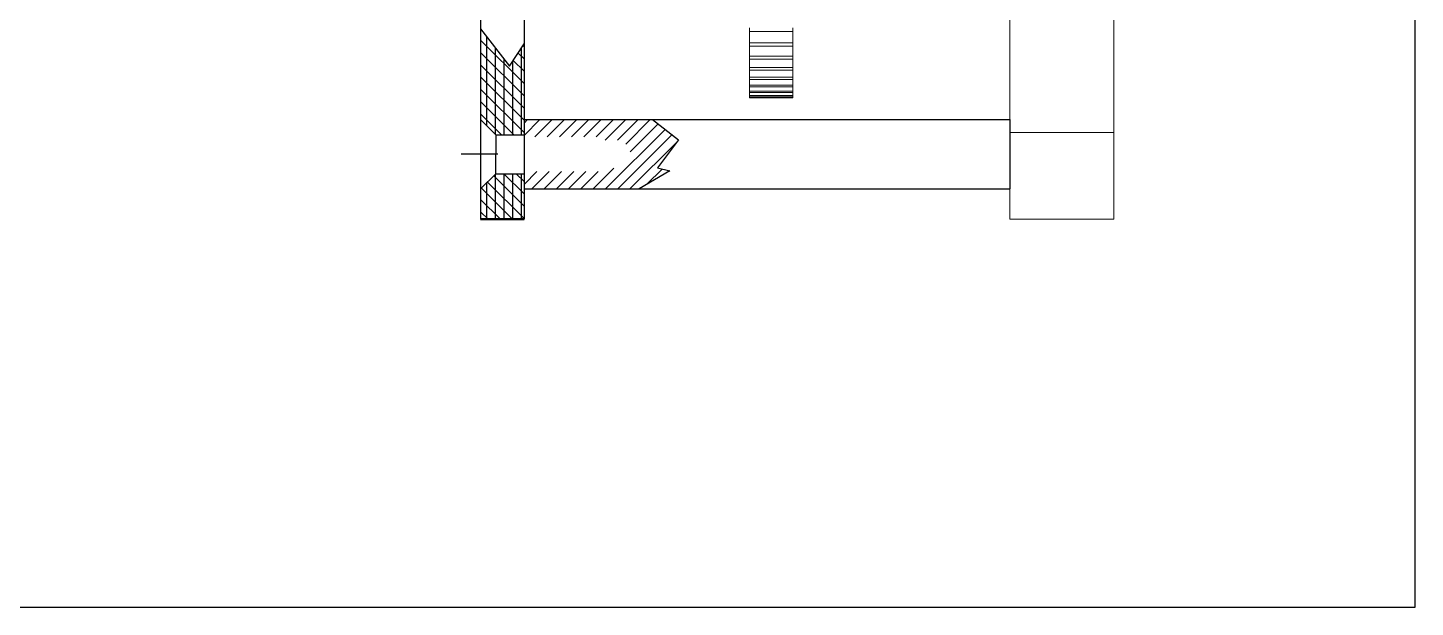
# Model space of a CAD drawing. Header units: millimetres. Extents: x 278858 to 279223, y 218711 to 219074.
# Drawn here: x 279062.9 to 279222.9, y 218711.1 to 218777.9 of the extents above; entities that cross this region are included whole.
import ezdxf

# ---------------------------------------------------------------- set-up
doc = ezdxf.new("R2010")
doc.units = ezdxf.units.MM
doc.header["$LTSCALE"] = 2
doc.linetypes.add('CENTER', pattern=[50.8, 31.75, -6.35, 6.35, -6.35])
for name, color, linetype, lineweight in [('AM_4', 3, 'Continuous', 25), ('AM_8', 1, 'Continuous', 25), ('AM_9', 251, 'Continuous', 15), ('asse1', 1, 'CENTER', 25), ('Visibile (ANSI)', 7, 'Continuous', 50)]:
    doc.layers.add(name, color=color, linetype=linetype, lineweight=lineweight)

msp = doc.modelspace()

# ---------------------------------------------------------------- hatches: boundary and pattern name
at = {"layer": 'AM_8'}
h = msp.add_hatch(dxfattribs=at)
h.set_pattern_fill('_USER', color=256, angle=135, style=0, pattern_type=0)
h.set_pattern_definition([(135, (-53743.1518, -3872.5628), (-0.7071067812, -0.7071067812), [])])
h.paths.add_polyline_path([(279120.13, 218776.07), (279118.46, 218773.5), (279115.13, 218777.78), (279115.13, 218767.33), (279116.88, 218765.58), (279120.13, 218765.58)])
h.paths.add_polyline_path([(279120.13, 218761.08), (279116.88, 218761.08), (279115.13, 218759.33), (279115.13, 218755.83), (279120.13, 218755.83)])
h.paths.add_polyline_path([(279120.13, 219032.83), (279115.13, 219032.83), (279115.13, 219029.33), (279116.88, 219027.58), (279120.13, 219027.58)])
h.paths.add_polyline_path([(279115.13, 219010.88), (279118.46, 219015.15), (279120.13, 219012.59), (279120.13, 219023.08), (279116.88, 219023.08), (279115.13, 219021.33)])
h = msp.add_hatch(dxfattribs=at)
h.set_pattern_fill('_USER', color=256, angle=90, style=0, pattern_type=0)
h.set_pattern_definition([(90, (-53743.1518, -3872.5628), (-1, 6e-17), [])])
h.paths.add_polyline_path([(279120.13, 218776.07), (279118.46, 218773.5), (279115.13, 218777.78), (279115.13, 218767.33), (279116.88, 218765.58), (279120.13, 218765.58)])
h.paths.add_polyline_path([(279115.13, 218759.33), (279115.13, 218755.83), (279120.13, 218755.83), (279120.13, 218761.08), (279116.88, 218761.08)])
h = msp.add_hatch(dxfattribs=at)
h.set_pattern_fill('_USER', color=256, angle=45, style=0, pattern_type=0)
h.set_pattern_definition([(45, (-53743.1518, -3872.5628), (-0.7071067812, 0.7071067812), [])])
h.paths.add_polyline_path([(279131.6, 218764.95), (279132.54, 218763.33), (279131.6, 218761.71), (279129.5, 218761.71), (279128.8, 218761.33), (279120.19, 218761.33), (279120.13, 218761.23), (279120.13, 218759.33), (279133.39, 218759.33), (279136.94, 218761.43), (279135.51, 218761.75), (279137.94, 218764.98), (279134.95, 218767.33), (279132.64, 218767.33), (279120.13, 218767.33), (279120.13, 218765.43), (279120.19, 218765.33), (279128.8, 218765.33), (279129.5, 218764.95)])

# ---------------------------------------------------------------- linework, layer by layer
for p, q in [((279115.13, 219032.83), (279115.13, 218755.83)), ((279120.13, 219032.83), (279120.13, 218755.83)), ((279115.13, 218767.33), (279116.88, 218765.58)), ((279120.13, 218767.33), (279176.13, 218767.33)), ((279132.64, 218767.33), (279134.95, 218767.33)), ((279176.13, 218767.33), (279176.13, 218759.33)), ((279116.88, 218765.58), (279120.13, 218765.58)), ((279116.88, 218765.58), (279116.88, 218763.33)), ((279116.88, 218761.08), (279116.88, 218763.33)), ((279115.13, 218759.33), (279116.88, 218761.08)), ((279116.88, 218761.08), (279120.13, 218761.08)), ((279120.13, 218759.33), (279176.13, 218759.33))]:
    msp.add_line(p, q)
msp.add_lwpolyline([(279222.87, 219074.48), (278858.1, 219074.48), (278858.1, 218711.1), (279222.87, 218711.1)], close=True)
at = {"layer": 'AM_4'}
for p, q in [((279115.13, 218777.78), (279118.46, 218773.5)), ((279118.46, 218773.5), (279120.13, 218776.07)), ((279134.95, 218767.33), (279137.94, 218764.98)), ((279137.94, 218764.98), (279135.51, 218761.75)), ((279136.94, 218761.43), (279133.39, 218759.33)), ((279135.51, 218761.75), (279136.94, 218761.43))]:
    msp.add_line(p, q, dxfattribs=at)
at = {"layer": 'AM_9'}
for p, q in [((279176.13, 219022.83), (279176.13, 218765.83)), ((279188.13, 219022.83), (279188.13, 218765.83)), ((279146.13, 218777.92), (279146.13, 218777.47)), ((279146.13, 218777.42), (279146.13, 218777.47)), ((279146.13, 218777.47), (279146.13, 218777.47)), ((279146.13, 218777.47), (279151.13, 218777.47)), ((279146.13, 218777.37), (279146.13, 218777.42)), ((279146.13, 218777.32), (279146.13, 218777.37)), ((279146.13, 218777.27), (279146.13, 218777.32)), ((279146.13, 218777.22), (279146.13, 218777.27)), ((279146.13, 218777.16), (279146.13, 218777.22)), ((279146.13, 218777.11), (279146.13, 218777.16)), ((279146.13, 218777.06), (279146.13, 218777.11)), ((279151.13, 218777.47), (279151.13, 218777.92)), ((279151.13, 218777.47), (279151.13, 218777.42)), ((279151.13, 218777.47), (279151.13, 218777.47)), ((279151.13, 218777.42), (279151.13, 218777.37)), ((279151.13, 218777.37), (279151.13, 218777.32)), ((279151.13, 218777.32), (279151.13, 218777.27)), ((279151.13, 218777.27), (279151.13, 218777.22)), ((279151.13, 218777.22), (279151.13, 218777.16)), ((279151.13, 218777.16), (279151.13, 218777.11)), ((279151.13, 218777.11), (279151.13, 218777.06)), ((279146.13, 218777), (279146.13, 218777.06)), ((279146.13, 218776.95), (279146.13, 218777)), ((279146.13, 218776.89), (279146.13, 218776.95)), ((279146.13, 218776.84), (279146.13, 218776.89)), ((279146.13, 218776.78), (279146.13, 218776.84)), ((279146.13, 218776.73), (279146.13, 218776.78)), ((279146.13, 218776.67), (279146.13, 218776.73)), ((279146.13, 218776.61), (279146.13, 218776.67)), ((279146.13, 218776.55), (279146.13, 218776.61)), ((279146.13, 218776.49), (279146.13, 218776.55)), ((279146.13, 218776.44), (279146.13, 218776.49)), ((279146.13, 218776.38), (279146.13, 218776.44)), ((279146.13, 218776.32), (279146.13, 218776.38)), ((279146.13, 218776.25), (279146.13, 218776.32)), ((279146.13, 218776.19), (279146.13, 218776.25)), ((279146.13, 218776.19), (279146.13, 218775.79)), ((279146.13, 218776.19), (279151.13, 218776.19)), ((279146.13, 218775.74), (279146.13, 218775.79)), ((279146.13, 218775.79), (279151.13, 218775.79)), ((279146.13, 218775.69), (279146.13, 218775.74)), ((279146.13, 218775.64), (279146.13, 218775.69)), ((279146.13, 218775.59), (279146.13, 218775.64)), ((279146.13, 218775.53), (279146.13, 218775.59)), ((279146.13, 218775.48), (279146.13, 218775.53)), ((279146.13, 218775.42), (279146.13, 218775.48)), ((279151.13, 218777.06), (279151.13, 218777)), ((279151.13, 218777), (279151.13, 218776.95)), ((279151.13, 218776.95), (279151.13, 218776.89)), ((279151.13, 218776.89), (279151.13, 218776.84)), ((279151.13, 218776.84), (279151.13, 218776.78)), ((279151.13, 218776.78), (279151.13, 218776.73)), ((279151.13, 218776.73), (279151.13, 218776.67)), ((279151.13, 218776.67), (279151.13, 218776.61)), ((279151.13, 218776.61), (279151.13, 218776.55)), ((279151.13, 218776.55), (279151.13, 218776.49)), ((279151.13, 218776.49), (279151.13, 218776.44)), ((279151.13, 218776.44), (279151.13, 218776.38)), ((279151.13, 218776.38), (279151.13, 218776.32)), ((279151.13, 218776.32), (279151.13, 218776.25)), ((279151.13, 218776.25), (279151.13, 218776.19)), ((279151.13, 218775.79), (279151.13, 218776.19)), ((279151.13, 218775.79), (279151.13, 218775.74)), ((279151.13, 218775.74), (279151.13, 218775.69)), ((279151.13, 218775.69), (279151.13, 218775.64)), ((279151.13, 218775.64), (279151.13, 218775.59)), ((279151.13, 218775.59), (279151.13, 218775.53)), ((279151.13, 218775.53), (279151.13, 218775.48)), ((279151.13, 218775.48), (279151.13, 218775.42)), ((279146.13, 218775.37), (279146.13, 218775.42)), ((279146.13, 218775.31), (279146.13, 218775.37)), ((279146.13, 218775.25), (279146.13, 218775.31)), ((279146.13, 218775.2), (279146.13, 218775.25)), ((279146.13, 218775.14), (279146.13, 218775.2)), ((279146.13, 218775.08), (279146.13, 218775.14)), ((279146.13, 218775.02), (279146.13, 218775.08)), ((279146.13, 218774.96), (279146.13, 218775.02)), ((279146.13, 218774.9), (279146.13, 218774.96)), ((279146.13, 218774.84), (279146.13, 218774.9)), ((279146.13, 218774.78), (279146.13, 218774.84)), ((279146.13, 218774.72), (279146.13, 218774.78)), ((279146.13, 218774.66), (279146.13, 218774.72)), ((279146.13, 218774.66), (279146.13, 218774.31)), ((279146.13, 218774.66), (279151.13, 218774.66)), ((279146.13, 218774.26), (279146.13, 218774.31)), ((279146.13, 218774.31), (279151.13, 218774.31)), ((279146.13, 218774.2), (279146.13, 218774.26)), ((279146.13, 218774.15), (279146.13, 218774.2)), ((279146.13, 218774.09), (279146.13, 218774.15)), ((279146.13, 218774.04), (279146.13, 218774.09)), ((279146.13, 218773.98), (279146.13, 218774.04)), ((279146.13, 218773.92), (279146.13, 218773.98)), ((279146.13, 218773.87), (279146.13, 218773.92)), ((279151.13, 218775.42), (279151.13, 218775.37)), ((279151.13, 218775.37), (279151.13, 218775.31)), ((279151.13, 218775.31), (279151.13, 218775.25)), ((279151.13, 218775.25), (279151.13, 218775.2)), ((279151.13, 218775.2), (279151.13, 218775.14)), ((279151.13, 218775.14), (279151.13, 218775.08)), ((279151.13, 218775.08), (279151.13, 218775.02)), ((279151.13, 218775.02), (279151.13, 218774.96)), ((279151.13, 218774.96), (279151.13, 218774.9)), ((279151.13, 218774.9), (279151.13, 218774.84)), ((279151.13, 218774.84), (279151.13, 218774.78)), ((279151.13, 218774.78), (279151.13, 218774.72)), ((279151.13, 218774.72), (279151.13, 218774.66)), ((279151.13, 218774.31), (279151.13, 218774.66)), ((279151.13, 218774.31), (279151.13, 218774.26)), ((279151.13, 218774.26), (279151.13, 218774.2)), ((279151.13, 218774.2), (279151.13, 218774.15)), ((279151.13, 218774.15), (279151.13, 218774.09)), ((279151.13, 218774.09), (279151.13, 218774.04)), ((279151.13, 218774.04), (279151.13, 218773.98)), ((279151.13, 218773.98), (279151.13, 218773.92)), ((279151.13, 218773.92), (279151.13, 218773.87)), ((279146.13, 218773.81), (279146.13, 218773.87)), ((279146.13, 218773.75), (279146.13, 218773.81)), ((279146.13, 218773.69), (279146.13, 218773.75)), ((279146.13, 218773.63), (279146.13, 218773.69)), ((279146.13, 218773.57), (279146.13, 218773.63)), ((279146.13, 218773.51), (279146.13, 218773.57)), ((279146.13, 218773.45), (279146.13, 218773.51)), ((279146.13, 218773.39), (279146.13, 218773.45)), ((279146.13, 218773.33), (279146.13, 218773.39)), ((279146.13, 218773.33), (279146.13, 218773.03)), ((279146.13, 218773.33), (279151.13, 218773.33)), ((279146.13, 218773.02), (279146.13, 218773.03)), ((279146.13, 218773.03), (279151.13, 218773.03)), ((279146.13, 218772.97), (279146.13, 218773.02)), ((279146.13, 218772.91), (279146.13, 218772.97)), ((279146.13, 218772.86), (279146.13, 218772.91)), ((279146.13, 218772.8), (279146.13, 218772.86)), ((279146.13, 218772.74), (279146.13, 218772.8)), ((279146.13, 218772.68), (279146.13, 218772.74)), ((279146.13, 218772.63), (279146.13, 218772.68)), ((279146.13, 218772.57), (279146.13, 218772.63)), ((279146.13, 218772.51), (279146.13, 218772.57)), ((279146.13, 218772.45), (279146.13, 218772.51)), ((279146.13, 218772.39), (279146.13, 218772.45)), ((279146.13, 218772.33), (279146.13, 218772.39)), ((279146.13, 218772.27), (279146.13, 218772.33)), ((279151.13, 218773.87), (279151.13, 218773.81)), ((279151.13, 218773.81), (279151.13, 218773.75)), ((279151.13, 218773.75), (279151.13, 218773.69)), ((279151.13, 218773.69), (279151.13, 218773.63)), ((279151.13, 218773.63), (279151.13, 218773.57)), ((279151.13, 218773.57), (279151.13, 218773.51)), ((279151.13, 218773.51), (279151.13, 218773.45)), ((279151.13, 218773.45), (279151.13, 218773.39)), ((279151.13, 218773.39), (279151.13, 218773.33)), ((279151.13, 218773.03), (279151.13, 218773.33)), ((279151.13, 218773.03), (279151.13, 218773.02)), ((279151.13, 218773.02), (279151.13, 218772.97)), ((279151.13, 218772.97), (279151.13, 218772.91)), ((279151.13, 218772.91), (279151.13, 218772.86)), ((279151.13, 218772.86), (279151.13, 218772.8)), ((279151.13, 218772.8), (279151.13, 218772.74)), ((279151.13, 218772.74), (279151.13, 218772.68)), ((279151.13, 218772.68), (279151.13, 218772.63)), ((279151.13, 218772.63), (279151.13, 218772.57)), ((279151.13, 218772.57), (279151.13, 218772.51)), ((279151.13, 218772.51), (279151.13, 218772.45)), ((279151.13, 218772.45), (279151.13, 218772.39)), ((279151.13, 218772.39), (279151.13, 218772.33)), ((279151.13, 218772.33), (279151.13, 218772.27)), ((279146.13, 218772.21), (279146.13, 218772.27)), ((279146.13, 218772.21), (279146.13, 218771.96)), ((279146.13, 218772.21), (279151.13, 218772.21)), ((279146.13, 218771.94), (279146.13, 218771.96)), ((279146.13, 218771.96), (279151.13, 218771.96)), ((279146.13, 218771.88), (279146.13, 218771.94)), ((279146.13, 218771.83), (279146.13, 218771.88)), ((279146.13, 218771.77), (279146.13, 218771.83)), ((279146.13, 218771.71), (279146.13, 218771.77)), ((279146.13, 218771.65), (279146.13, 218771.71)), ((279146.13, 218771.59), (279146.13, 218771.65)), ((279146.13, 218771.53), (279146.13, 218771.59)), ((279146.13, 218771.48), (279146.13, 218771.53)), ((279146.13, 218771.42), (279146.13, 218771.48)), ((279146.13, 218771.35), (279146.13, 218771.42)), ((279146.13, 218771.29), (279146.13, 218771.35)), ((279146.13, 218771.29), (279146.13, 218771.1)), ((279146.13, 218771.29), (279151.13, 218771.29)), ((279146.13, 218771.07), (279146.13, 218771.1)), ((279146.13, 218771.1), (279151.13, 218771.1)), ((279146.13, 218771.01), (279146.13, 218771.07)), ((279146.13, 218770.95), (279146.13, 218771.01)), ((279146.13, 218770.9), (279146.13, 218770.95)), ((279146.13, 218770.84), (279146.13, 218770.9)), ((279146.13, 218770.78), (279146.13, 218770.84)), ((279146.13, 218770.72), (279146.13, 218770.78)), ((279146.13, 218770.66), (279146.13, 218770.72)), ((279151.13, 218772.27), (279151.13, 218772.21)), ((279151.13, 218771.96), (279151.13, 218772.21)), ((279151.13, 218771.96), (279151.13, 218771.94)), ((279151.13, 218771.94), (279151.13, 218771.88)), ((279151.13, 218771.88), (279151.13, 218771.83)), ((279151.13, 218771.83), (279151.13, 218771.77)), ((279151.13, 218771.77), (279151.13, 218771.71)), ((279151.13, 218771.71), (279151.13, 218771.65)), ((279151.13, 218771.65), (279151.13, 218771.59)), ((279151.13, 218771.59), (279151.13, 218771.53)), ((279151.13, 218771.53), (279151.13, 218771.48)), ((279151.13, 218771.48), (279151.13, 218771.42)), ((279151.13, 218771.42), (279151.13, 218771.35)), ((279151.13, 218771.35), (279151.13, 218771.29)), ((279151.13, 218771.1), (279151.13, 218771.29)), ((279151.13, 218771.1), (279151.13, 218771.07)), ((279151.13, 218771.07), (279151.13, 218771.01)), ((279151.13, 218771.01), (279151.13, 218770.95)), ((279151.13, 218770.95), (279151.13, 218770.9)), ((279151.13, 218770.9), (279151.13, 218770.84)), ((279151.13, 218770.84), (279151.13, 218770.78)), ((279151.13, 218770.78), (279151.13, 218770.72)), ((279151.13, 218770.72), (279151.13, 218770.66)), ((279146.13, 218770.6), (279146.13, 218770.66)), ((279146.13, 218770.6), (279146.13, 218770.46)), ((279146.13, 218770.6), (279151.13, 218770.6)), ((279146.13, 218770.42), (279146.13, 218770.46)), ((279146.13, 218770.46), (279151.13, 218770.46)), ((279146.13, 218770.36), (279146.13, 218770.42)), ((279146.13, 218770.3), (279146.13, 218770.36)), ((279146.13, 218770.24), (279146.13, 218770.3)), ((279146.13, 218770.18), (279146.13, 218770.24)), ((279146.13, 218770.12), (279146.13, 218770.18)), ((279146.13, 218770.12), (279146.13, 218770.04)), ((279146.13, 218770.12), (279151.13, 218770.12)), ((279146.13, 218769.99), (279146.13, 218770.04)), ((279146.13, 218770.04), (279151.13, 218770.04)), ((279146.13, 218769.93), (279146.13, 218769.99)), ((279146.13, 218769.87), (279146.13, 218769.93)), ((279146.13, 218769.87), (279146.13, 218769.84)), ((279146.13, 218769.87), (279151.13, 218769.87)), ((279146.13, 218769.84), (279151.13, 218769.84)), ((279151.13, 218770.66), (279151.13, 218770.6)), ((279151.13, 218770.46), (279151.13, 218770.6)), ((279151.13, 218770.46), (279151.13, 218770.42)), ((279151.13, 218770.42), (279151.13, 218770.36)), ((279151.13, 218770.36), (279151.13, 218770.3)), ((279151.13, 218770.3), (279151.13, 218770.24)), ((279151.13, 218770.24), (279151.13, 218770.18)), ((279151.13, 218770.18), (279151.13, 218770.12)), ((279151.13, 218770.04), (279151.13, 218770.12)), ((279151.13, 218770.04), (279151.13, 218769.99)), ((279151.13, 218769.99), (279151.13, 218769.93)), ((279151.13, 218769.93), (279151.13, 218769.87)), ((279151.13, 218769.84), (279151.13, 218769.87)), ((279188.13, 218765.83), (279176.13, 218765.83)), ((279176.13, 218765.83), (279176.13, 218755.83)), ((279188.13, 218755.83), (279188.13, 218765.83)), ((279176.13, 218755.83), (279188.13, 218755.83))]:
    msp.add_line(p, q, dxfattribs=at)
at = {"layer": 'asse1'}
msp.add_line((279117.13, 218763.33), (279112.89, 218763.33), dxfattribs=at)
at = {"layer": 'Visibile (ANSI)'}
msp.add_line((279115.13, 218755.83), (279120.13, 218755.83), dxfattribs=at)

doc.saveas('drawing.dxf')
